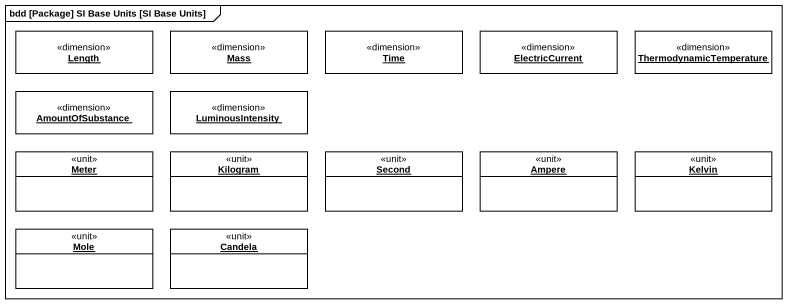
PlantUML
@startuml
mainframe bdd [Package] SI Base Units [SI Base Units]
hide circle
hide empty members
object Length <<dimension>>
object Mass <<dimension>>
object Time <<dimension>>
object ElectricCurrent <<dimension>>
object ThermodynamicTemperature <<dimension>>
object AmountOfSubstance <<dimension>>
object LuminousIntensity <<dimension>>
object Meter <<unit>>
object Kilogram <<unit>>
object Second <<unit>>
object Ampere <<unit>>
object Kelvin <<unit>>
object Mole <<unit>>
object Candela <<unit>>
@enduml
